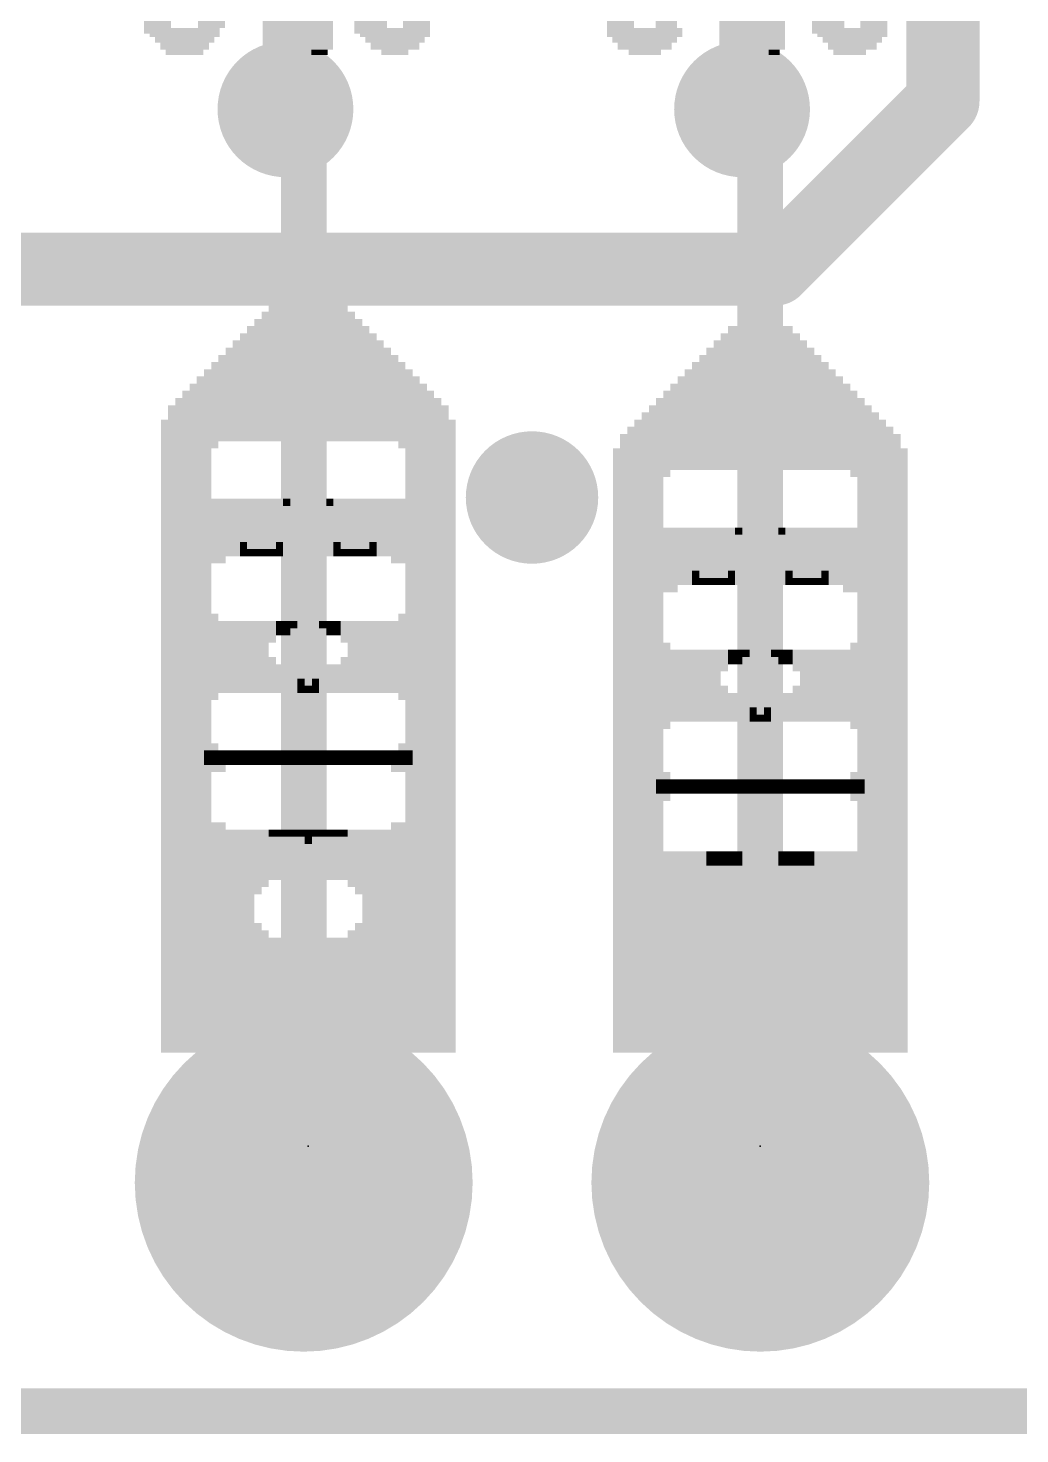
# Model space of a CAD drawing. Extents: x -29.2 to 57.4, y -10.7 to 25.5.
# Drawn here: x 7.36 to 12.87, y -0.13 to 7.69 of the extents above; entities that cross this region are included whole.
import ezdxf

# ---------------------------------------------------------------- set-up
doc = ezdxf.new("R2010")
doc.units = 0
for name, color, linetype in [('1', 12, 'CONTINUOUS'), ('16', 132, 'CONTINUOUS'), ('17', 110, 'CONTINUOUS'), ('18', 110, 'CONTINUOUS'), ('20', 31, 'CONTINUOUS'), ('21', 253, 'CONTINUOUS'), ('22', 253, 'CONTINUOUS'), ('23', 53, 'CONTINUOUS'), ('24', 53, 'CONTINUOUS'), ('51', 253, 'CONTINUOUS')]:
    doc.layers.add(name, color=color, linetype=linetype)

# ---------------------------------------------------------------- blocks, each defined once
blk = doc.blocks.new('RECT')
blk.add_solid([(-0.5, -0.5), (0.5, -0.5), (-0.5, 0.5), (0.5, 0.5)])
blk = doc.blocks.new('ROUNDP')
at = {"const_width": 0.5}
blk.add_lwpolyline([(0, -0.25, 1), (0, 0.25, 1), (0, -0.25)], format="xyb", dxfattribs=at)
blk = doc.blocks.new('ROUNDV')
at = {"const_width": 0.5}
blk.add_lwpolyline([(0, -0.25, 1), (0, 0.25, 1), (0, -0.25)], format="xyb", dxfattribs=at)

msp = doc.modelspace()

# ---------------------------------------------------------------- linework, layer by layer
at = {"layer": '1', "const_width": 0.254}
for points in [[(8.7884, 7.239), (8.7884, 8.421)], [(11.3284, 8.421), (11.3284, 7.239)], [(8.7884, 7.239), (8.89, 7.1374)], [(11.3284, 7.239), (11.43, 7.1374)], [(8.89, 7.1374), (8.89, 1.27)], [(11.43, 7.1374), (11.43, 1.27)], [(0, 0), (22.86, 0)]]:
    msp.add_lwpolyline(points, dxfattribs=at)
at = {"layer": '1', "const_width": 0.127}
for points in [[(8.8333, 7.2839, 1), (8.7435, 7.1941)], [(11.3733, 7.2839, 1), (11.2835, 7.1941)], [(8.7249, 7.239, 1), (8.8519, 7.239)], [(11.2649, 7.239, 1), (11.3919, 7.239)], [(8.9535, 7.1374, 1), (8.8265, 7.1374)], [(8.8451, 7.0925, 1), (8.9349, 7.1823)], [(11.4935, 7.1374, 1), (11.3665, 7.1374)], [(11.3851, 7.0925, 1), (11.4749, 7.1823)], [(8.8265, 1.27, 1), (8.9535, 1.27)], [(11.3665, 1.27, 1), (11.4935, 1.27)]]:
    msp.add_lwpolyline(points, format="xyb", dxfattribs=at)
at = {"layer": '16'}
for points, const_width in [([(12.446, 12.3444), (12.446, 7.2835)], 0.4064), ([(8.7884, 9.1186), (8.7884, 7.239)], 0.254), ([(11.3284, 9.1186), (11.3284, 7.239)], 0.254), ([(12.446, 7.2835), (11.5125, 6.35)], 0.4064), ([(6.5024, 6.35), (11.5125, 6.35)], 0.4064), ([(0, 0), (22.86, 0)], 0.254)]:
    msp.add_lwpolyline(points, dxfattribs=dict(at, const_width=const_width))
for points, const_width in [([(12.5178, 7.2117, 1), (12.3742, 7.3553)], 0.2032), ([(12.3444, 7.2835, 1), (12.5476, 7.2835)], 0.2032), ([(8.7249, 7.239, 1), (8.8519, 7.239)], 0.127), ([(11.2649, 7.239, 1), (11.3919, 7.239)], 0.127), ([(11.4407, 6.4218, 1), (11.5843, 6.2782)], 0.2032), ([(11.5125, 6.2484, 1), (11.5125, 6.4516)], 0.2032)]:
    msp.add_lwpolyline(points, format="xyb", dxfattribs=dict(at, const_width=const_width))
at = {"layer": '20', "const_width": 0.2032}
msp.add_lwpolyline([(0, 0), (22.86, 0)], dxfattribs=at)
at = {"layer": '23'}
for p in [(8.9154, 1.4732), (11.43, 1.4732)]:
    msp.add_point(p, dxfattribs=at)
at = {"layer": '24'}
for p in [(8.9154, 1.4732), (11.43, 1.4732)]:
    msp.add_point(p, dxfattribs=at)

# ---------------------------------------------------------------- block references
at = {"layer": '17', "xscale": 1.8796, "yscale": 1.8796, "rotation": 90}
for p in [(8.89, 1.27), (8.89, 1.27), (11.43, 1.27), (11.43, 1.27)]:
    msp.add_blockref('ROUNDP', p, dxfattribs=at)
at = {"layer": '18'}
for p, xscale, yscale in [((8.7884, 7.239), 0.7556, 0.7556), ((8.7884, 7.239), 0.7556, 0.7556), ((11.3284, 7.239), 0.7556, 0.7556), ((11.3284, 7.239), 0.7556, 0.7556), ((10.16, 5.08), 0.7366, 0.7366), ((10.16, 5.08), 0.7366, 0.7366)]:
    msp.add_blockref('ROUNDV', p, dxfattribs=dict(at, xscale=xscale, yscale=yscale))
at = {"layer": '21', "yscale": 0.04, "rotation": 90}
for p, xscale in [((8.7554, 5.7932), 0.8), ((8.7954, 5.7932), 0.8), ((8.8354, 5.8132), 0.84), ((8.8754, 5.8132), 0.84), ((8.9154, 5.8132), 0.84), ((8.9554, 5.8132), 0.84), ((8.9954, 5.8132), 0.84), ((9.0354, 5.7932), 0.8), ((9.0754, 5.7932), 0.8), ((8.6754, 5.7532), 0.72), ((8.7154, 5.7732), 0.76), ((9.1154, 5.7732), 0.76), ((9.1554, 5.7532), 0.72), ((8.5954, 5.7132), 0.64), ((8.6354, 5.7332), 0.68), ((9.1954, 5.7332), 0.68), ((9.2354, 5.7132), 0.64), ((11.27, 5.6332), 0.8), ((11.31, 5.6332), 0.8), ((11.35, 5.6532), 0.84), ((11.39, 5.6532), 0.84), ((11.43, 5.6532), 0.84), ((11.47, 5.6532), 0.84), ((11.51, 5.6532), 0.84), ((11.55, 5.6332), 0.8), ((11.59, 5.6332), 0.8), ((8.5154, 5.6732), 0.56), ((8.5554, 5.6932), 0.6), ((9.2754, 5.6932), 0.6), ((9.3154, 5.6732), 0.56), ((11.19, 5.5932), 0.72), ((11.23, 5.6132), 0.76), ((11.63, 5.6132), 0.76), ((11.67, 5.5932), 0.72), ((8.4354, 5.6332), 0.48), ((8.4754, 5.6532), 0.52), ((9.3554, 5.6532), 0.52), ((9.3954, 5.6332), 0.48), ((11.11, 5.5532), 0.64), ((11.15, 5.5732), 0.68), ((11.71, 5.5732), 0.68), ((11.75, 5.5532), 0.64), ((8.3554, 5.5932), 0.4), ((8.3954, 5.6132), 0.44), ((9.4354, 5.5932), 0.48), ((9.4754, 3.8932), 3.8), ((11.03, 5.5132), 0.56), ((11.07, 5.5332), 0.6), ((11.79, 5.5332), 0.6), ((11.83, 5.5132), 0.56), ((8.2754, 5.4932), 0.44), ((8.3154, 5.5532), 0.4), ((9.5154, 3.8732), 3.76), ((9.5554, 3.8532), 3.72), ((10.95, 5.4732), 0.48), ((10.99, 5.4932), 0.52), ((11.87, 5.4932), 0.52), ((11.91, 5.4732), 0.48), ((8.1954, 3.8132), 3.64), ((8.2354, 3.8332), 3.68), ((9.5954, 3.8332), 3.68), ((9.6354, 3.8132), 3.64), ((10.87, 5.4332), 0.4), ((10.91, 5.4532), 0.44), ((11.95, 5.4332), 0.48), ((11.99, 3.8132), 3.64), ((8.1554, 3.7932), 3.6), ((9.6754, 3.7932), 3.6), ((10.79, 5.3332), 0.44), ((10.83, 5.3932), 0.4), ((12.03, 3.7932), 3.6), ((12.07, 3.7732), 3.56), ((8.1154, 3.7532), 3.52), ((9.7154, 3.7532), 3.52), ((10.71, 3.7332), 3.48), ((10.75, 3.7532), 3.52), ((12.11, 3.7532), 3.52), ((12.15, 3.7332), 3.48), ((10.67, 3.7132), 3.44), ((12.19, 3.7132), 3.44), ((10.63, 3.6732), 3.36), ((12.23, 3.6732), 3.36), ((8.2754, 4.8932), 0.52), ((8.3154, 4.9132), 0.4), ((8.3554, 4.8932), 0.36), ((8.7954, 5.0532), 0.04), ((8.8354, 4.9132), 0.32), ((8.8754, 4.9132), 0.32), ((8.9154, 4.9132), 0.32), ((8.9554, 4.9132), 0.32), ((8.9954, 4.9132), 0.32), ((9.0354, 4.9132), 0.32), ((9.0754, 4.9132), 0.32), ((9.1154, 4.9132), 0.32), ((9.1554, 4.9132), 0.32), ((9.1954, 4.9132), 0.32), ((9.2354, 4.9132), 0.32), ((9.2754, 4.9132), 0.32), ((9.3154, 4.9132), 0.32), ((9.3554, 4.9132), 0.32), ((9.3954, 4.8932), 0.36), ((9.4354, 4.8932), 0.36), ((8.3954, 4.8732), 0.24), ((8.4354, 4.8532), 0.2), ((10.79, 4.7332), 0.52), ((10.83, 4.7532), 0.4), ((8.4754, 4.8332), 0.16), ((8.5154, 4.8132), 0.12), ((8.7954, 4.8132), 0.12), ((10.87, 4.7332), 0.36), ((11.31, 4.8932), 0.04), ((11.35, 4.7532), 0.32), ((11.39, 4.7532), 0.32), ((11.43, 4.7532), 0.32), ((11.47, 4.7532), 0.32), ((11.51, 4.7532), 0.32), ((11.55, 4.7532), 0.32), ((11.59, 4.7532), 0.32), ((11.63, 4.7532), 0.32), ((11.67, 4.7532), 0.32), ((11.71, 4.7532), 0.32), ((11.75, 4.7532), 0.32), ((11.79, 4.7532), 0.32), ((11.83, 4.7532), 0.32), ((11.87, 4.7532), 0.32), ((11.91, 4.7332), 0.36), ((11.95, 4.7332), 0.36), ((8.5554, 4.7932), 0.08), ((8.5954, 4.7732), 0.04), ((8.6354, 4.7732), 0.04), ((8.6754, 4.7732), 0.04), ((8.7154, 4.7732), 0.04), ((8.7554, 4.7932), 0.08), ((10.91, 4.7132), 0.24), ((10.95, 4.6932), 0.2), ((10.99, 4.6732), 0.16), ((11.03, 4.6532), 0.12), ((11.31, 4.6532), 0.12), ((11.07, 4.6332), 0.08), ((11.11, 4.6132), 0.04), ((11.15, 4.6132), 0.04), ((11.19, 4.6132), 0.04), ((11.23, 4.6132), 0.04), ((11.27, 4.6332), 0.08), ((8.2754, 4.1932), 0.64), ((8.3154, 4.1932), 0.48), ((8.3554, 4.2132), 0.44), ((8.3954, 4.2132), 0.36), ((8.4354, 4.2332), 0.32), ((8.4754, 4.2532), 0.28), ((8.5154, 4.2532), 0.28), ((8.5554, 4.2732), 0.24), ((8.5954, 4.2932), 0.2), ((8.6354, 4.2932), 0.2), ((8.6754, 4.3132), 0.16), ((8.7154, 4.3332), 0.12), ((8.7554, 4.3532), 0.08), ((8.7954, 4.3532), 0.08), ((8.8354, 4.3732), 0.04), ((9.3554, 4.1932), 0.4), ((9.3954, 4.1932), 0.4), ((9.4354, 4.1932), 0.48), ((9.2754, 4.1532), 0.32), ((9.3154, 4.1732), 0.36), ((10.79, 4.0332), 0.64), ((9.1554, 4.1132), 0.24), ((9.1954, 4.1332), 0.28), ((9.2354, 4.1332), 0.28), ((10.83, 4.0332), 0.48), ((10.87, 4.0532), 0.44), ((10.91, 4.0532), 0.36), ((10.95, 4.0732), 0.32), ((10.99, 4.0932), 0.28), ((11.03, 4.0932), 0.28), ((11.07, 4.1132), 0.24), ((11.11, 4.1332), 0.2), ((11.15, 4.1332), 0.2), ((11.19, 4.1532), 0.16), ((11.23, 4.1732), 0.12), ((11.27, 4.1932), 0.08), ((11.31, 4.1932), 0.08), ((11.35, 4.2132), 0.04), ((11.87, 4.0332), 0.4), ((11.91, 4.0332), 0.4), ((11.95, 4.0332), 0.48), ((9.0354, 4.0732), 0.16), ((9.0754, 4.0732), 0.16), ((9.1154, 4.0932), 0.2), ((11.79, 3.9932), 0.32), ((11.83, 4.0132), 0.36), ((8.9554, 4.0332), 0.08), ((8.9954, 4.0532), 0.12), ((11.67, 3.9532), 0.24), ((11.71, 3.9732), 0.28), ((11.75, 3.9732), 0.28), ((8.8754, 4.0132), 0.04), ((8.9154, 4.0132), 0.04), ((11.55, 3.9132), 0.16), ((11.59, 3.9132), 0.16), ((11.63, 3.9332), 0.2), ((11.47, 3.8732), 0.08), ((11.51, 3.8932), 0.12), ((11.39, 3.8532), 0.04), ((11.43, 3.8532), 0.04), ((8.2754, 3.6132), 0.28), ((8.3154, 3.6332), 0.16), ((9.4354, 3.6332), 0.16), ((8.3554, 3.6332), 0.08), ((8.3954, 3.6332), 0.08), ((8.4354, 3.6332), 0.08), ((8.4754, 3.6332), 0.08), ((8.5154, 3.6332), 0.08), ((8.5554, 3.6332), 0.08), ((8.5954, 3.6332), 0.08), ((8.6354, 3.6332), 0.08), ((8.6754, 3.6332), 0.08), ((8.7154, 3.6332), 0.08), ((8.7554, 3.6332), 0.08), ((8.7954, 3.6332), 0.08), ((8.8354, 3.6332), 0.08), ((8.8754, 3.6332), 0.08), ((8.9154, 3.6332), 0.08), ((8.9554, 3.6332), 0.08), ((8.9954, 3.6332), 0.08), ((9.0354, 3.6332), 0.08), ((9.0754, 3.6332), 0.08), ((9.1154, 3.6332), 0.08), ((9.1554, 3.6332), 0.08), ((9.1954, 3.6332), 0.08), ((9.2354, 3.6332), 0.08), ((9.2754, 3.6332), 0.08), ((9.3154, 3.6332), 0.08), ((9.3554, 3.6332), 0.08), ((9.3954, 3.6132), 0.12), ((10.79, 3.4532), 0.28), ((10.83, 3.4732), 0.16), ((11.95, 3.4732), 0.16), ((10.87, 3.4732), 0.08), ((10.91, 3.4732), 0.08), ((10.95, 3.4732), 0.08), ((10.99, 3.4732), 0.08), ((11.03, 3.4732), 0.08), ((11.07, 3.4732), 0.08), ((11.11, 3.4732), 0.08), ((11.15, 3.4732), 0.08), ((11.19, 3.4732), 0.08), ((11.23, 3.4732), 0.08), ((11.27, 3.4732), 0.08), ((11.31, 3.4732), 0.08), ((11.35, 3.4732), 0.08), ((11.39, 3.4732), 0.08), ((11.43, 3.4732), 0.08), ((11.47, 3.4732), 0.08), ((11.51, 3.4732), 0.08), ((11.55, 3.4732), 0.08), ((11.59, 3.4732), 0.08), ((11.63, 3.4732), 0.08), ((11.67, 3.4732), 0.08), ((11.71, 3.4732), 0.08), ((11.75, 3.4732), 0.08), ((11.79, 3.4732), 0.08), ((11.83, 3.4732), 0.08), ((11.87, 3.4732), 0.08), ((11.91, 3.4732), 0.08), ((8.2754, 2.6732), 1.36), ((8.3154, 2.6332), 1.28), ((8.3554, 2.6132), 1.24), ((8.3954, 2.6132), 1.24), ((8.4354, 2.6132), 1.24), ((8.4754, 2.6132), 1.24), ((8.5154, 2.6132), 1.24), ((8.5554, 2.6132), 1.24), ((8.5954, 2.6132), 1.24), ((8.6354, 3.0532), 0.36), ((8.6754, 3.0732), 0.32), ((8.7154, 3.0932), 0.28), ((8.7554, 3.0932), 0.28), ((8.7954, 3.0932), 0.28), ((8.8354, 3.0932), 0.28), ((8.8754, 3.1532), 0.16), ((8.9154, 3.1932), 0.08), ((8.9554, 3.2132), 0.04), ((8.9954, 3.2132), 0.04), ((9.0354, 3.2132), 0.04), ((9.0754, 3.2132), 0.04), ((9.1154, 3.2132), 0.04), ((9.1554, 3.1532), 0.16), ((9.1954, 3.0932), 0.28), ((9.2354, 3.0932), 0.28), ((9.2754, 3.0932), 0.28), ((9.3154, 3.0932), 0.28), ((9.3554, 3.0732), 0.32), ((9.3954, 3.0732), 0.4), ((9.4354, 2.6332), 1.28), ((10.79, 2.5932), 1.2), ((10.83, 2.5532), 1.12), ((10.87, 2.5532), 1.12), ((10.91, 2.5532), 1.12), ((10.95, 2.5532), 1.12), ((10.99, 2.5532), 1.12), ((11.03, 2.5532), 1.12), ((11.07, 2.5532), 1.12), ((11.11, 2.5532), 1.12), ((11.15, 2.5532), 1.12), ((11.19, 2.5532), 1.12), ((11.23, 2.5532), 1.12), ((11.27, 2.5532), 1.12), ((11.31, 2.5532), 1.12), ((11.35, 2.5532), 1.12), ((11.39, 2.5532), 1.12), ((11.43, 2.5532), 1.12), ((11.47, 2.5532), 1.12), ((11.51, 3.0532), 0.12), ((11.55, 3.0732), 0.08), ((11.59, 3.0732), 0.08), ((11.63, 3.0732), 0.08), ((11.67, 3.0732), 0.08), ((11.71, 3.0732), 0.08), ((11.75, 3.0532), 0.12), ((11.79, 2.5532), 1.12), ((11.83, 2.5532), 1.12), ((11.87, 2.5532), 1.12), ((11.91, 2.5532), 1.12), ((11.95, 2.5532), 1.12), ((8.6354, 2.3532), 0.72), ((8.6754, 2.3332), 0.68), ((9.3954, 2.3332), 0.68), ((8.7154, 2.3132), 0.64), ((8.7554, 2.3132), 0.64), ((8.7954, 2.3132), 0.64), ((8.8354, 2.3132), 0.64), ((9.1954, 2.3132), 0.64), ((9.2354, 2.3132), 0.64), ((9.2754, 2.3132), 0.64), ((9.3154, 2.3132), 0.64), ((9.3554, 2.3132), 0.64), ((8.8754, 2.2532), 0.52), ((9.1554, 2.2332), 0.48), ((11.51, 2.2132), 0.44), ((11.75, 2.2132), 0.44), ((8.9154, 2.1932), 0.4), ((8.9554, 2.1932), 0.4), ((8.9954, 2.1932), 0.4), ((9.0354, 2.1932), 0.4), ((9.0754, 2.1932), 0.4), ((9.1154, 2.1932), 0.4), ((11.55, 2.1932), 0.4), ((11.59, 2.1932), 0.4), ((11.63, 2.1932), 0.4), ((11.67, 2.1932), 0.4), ((11.71, 2.1932), 0.4)]:
    msp.add_blockref('RECT', p, dxfattribs=dict(at, xscale=xscale))
at = {"layer": '22'}
for p, xscale, yscale, rotation in [((8.0774, 7.7102), 0.15, 0.04, 180), ((8.2124, 7.6752), 0.42, 0.03, 180), ((8.2274, 7.6552), 0.39, 0.03, 180), ((8.3774, 7.7102), 0.15, 0.04, 180), ((8.9774, 7.7102), 0.15, 0.04, 180), ((8.9774, 7.6752), 0.15, 0.03, 180), ((8.9774, 7.6552), 0.15, 0.03, 180), ((9.2624, 7.7102), 0.18, 0.04, 180), ((9.3824, 7.6752), 0.42, 0.03, 180), ((9.3974, 7.6552), 0.39, 0.03, 180), ((9.5174, 7.7102), 0.15, 0.04, 180), ((10.652, 7.7102), 0.15, 0.04, 180), ((10.787, 7.6752), 0.42, 0.03, 180), ((10.787, 7.6552), 0.42, 0.03, 180), ((10.907, 7.7102), 0.12, 0.04, 180), ((11.507, 7.7102), 0.12, 0.04, 180), ((11.507, 7.6752), 0.12, 0.03, 180), ((11.507, 7.6552), 0.12, 0.03, 180), ((11.807, 7.7102), 0.18, 0.04, 180), ((11.927, 7.6752), 0.42, 0.03, 180), ((11.942, 7.6552), 0.39, 0.03, 180), ((12.062, 7.7102), 0.15, 0.04, 180), ((8.2274, 7.6252), 0.33, 0.03, 180), ((8.2274, 7.5902), 0.27, 0.04, 180), ((8.9774, 7.6252), 0.15, 0.03, 180), ((8.9774, 7.5902), 0.15, 0.04, 180), ((9.3974, 7.6252), 0.33, 0.03, 180), ((9.3974, 7.5902), 0.27, 0.04, 180), ((10.787, 7.6252), 0.36, 0.03, 180), ((10.787, 7.5902), 0.3, 0.04, 180), ((11.507, 7.6252), 0.12, 0.03, 180), ((11.507, 7.5902), 0.12, 0.04, 180), ((11.942, 7.6252), 0.33, 0.03, 180), ((11.942, 7.5902), 0.27, 0.04, 180), ((8.2274, 7.5552), 0.21, 0.03, 180), ((8.9774, 7.5552), 0.09, 0.03, 180), ((9.3974, 7.5552), 0.15, 0.03, 180), ((10.787, 7.5552), 0.18, 0.03, 180), ((11.507, 7.5552), 0.06, 0.03, 180), ((11.927, 7.5552), 0.18, 0.03, 180), ((8.7554, 5.7932), 0.8, 0.04, 90), ((8.7954, 5.7932), 0.8, 0.04, 90), ((8.8354, 5.8132), 0.84, 0.04, 90), ((8.8754, 5.8132), 0.84, 0.04, 90), ((8.9154, 5.8132), 0.84, 0.04, 90), ((8.9554, 5.8132), 0.84, 0.04, 90), ((8.9954, 5.8132), 0.84, 0.04, 90), ((9.0354, 5.7932), 0.8, 0.04, 90), ((9.0754, 5.7932), 0.8, 0.04, 90), ((8.6754, 5.7532), 0.72, 0.04, 90), ((8.7154, 5.7732), 0.76, 0.04, 90), ((9.1154, 5.7732), 0.76, 0.04, 90), ((9.1554, 5.7532), 0.72, 0.04, 90), ((8.5954, 5.7132), 0.64, 0.04, 90), ((8.6354, 5.7332), 0.68, 0.04, 90), ((9.1954, 5.7332), 0.68, 0.04, 90), ((9.2354, 5.7132), 0.64, 0.04, 90), ((11.27, 5.6332), 0.8, 0.04, 90), ((11.31, 5.6332), 0.8, 0.04, 90), ((11.35, 5.6532), 0.84, 0.04, 90), ((11.39, 5.6532), 0.84, 0.04, 90), ((11.43, 5.6532), 0.84, 0.04, 90), ((11.47, 5.6532), 0.84, 0.04, 90), ((11.51, 5.6532), 0.84, 0.04, 90), ((11.55, 5.6332), 0.8, 0.04, 90), ((11.59, 5.6332), 0.8, 0.04, 90), ((8.5154, 5.6732), 0.56, 0.04, 90), ((8.5554, 5.6932), 0.6, 0.04, 90), ((9.2754, 5.6932), 0.6, 0.04, 90), ((9.3154, 5.6732), 0.56, 0.04, 90), ((11.19, 5.5932), 0.72, 0.04, 90), ((11.23, 5.6132), 0.76, 0.04, 90), ((11.63, 5.6132), 0.76, 0.04, 90), ((11.67, 5.5932), 0.72, 0.04, 90), ((8.4354, 5.6332), 0.48, 0.04, 90), ((8.4754, 5.6532), 0.52, 0.04, 90), ((9.3554, 5.6532), 0.52, 0.04, 90), ((9.3954, 5.6332), 0.48, 0.04, 90), ((11.11, 5.5532), 0.64, 0.04, 90), ((11.15, 5.5732), 0.68, 0.04, 90), ((11.71, 5.5732), 0.68, 0.04, 90), ((11.75, 5.5532), 0.64, 0.04, 90), ((8.3554, 3.8932), 3.8, 0.04, 90), ((8.3954, 5.5932), 0.48, 0.04, 90), ((9.4354, 5.6132), 0.44, 0.04, 90), ((9.4754, 5.5932), 0.4, 0.04, 90), ((11.03, 5.5132), 0.56, 0.04, 90), ((11.07, 5.5332), 0.6, 0.04, 90), ((11.79, 5.5332), 0.6, 0.04, 90), ((11.83, 5.5132), 0.56, 0.04, 90), ((8.2754, 3.8532), 3.72, 0.04, 90), ((8.3154, 3.8732), 3.76, 0.04, 90), ((9.5154, 5.5532), 0.4, 0.04, 90), ((9.5554, 5.4932), 0.44, 0.04, 90), ((10.95, 5.4732), 0.48, 0.04, 90), ((10.99, 5.4932), 0.52, 0.04, 90), ((11.87, 5.4932), 0.52, 0.04, 90), ((11.91, 5.4732), 0.48, 0.04, 90), ((8.1954, 3.8132), 3.64, 0.04, 90), ((8.2354, 3.8332), 3.68, 0.04, 90), ((9.5954, 3.8332), 3.68, 0.04, 90), ((9.6354, 3.8132), 3.64, 0.04, 90), ((10.87, 3.8132), 3.64, 0.04, 90), ((10.91, 5.4332), 0.48, 0.04, 90), ((11.95, 5.4532), 0.44, 0.04, 90), ((11.99, 5.4332), 0.4, 0.04, 90), ((8.1554, 3.7932), 3.6, 0.04, 90), ((9.6754, 3.7932), 3.6, 0.04, 90), ((10.79, 3.7732), 3.56, 0.04, 90), ((10.83, 3.7932), 3.6, 0.04, 90), ((12.03, 5.3932), 0.4, 0.04, 90), ((12.07, 5.3332), 0.44, 0.04, 90), ((8.1154, 3.7532), 3.52, 0.04, 90), ((9.7154, 3.7532), 3.52, 0.04, 90), ((10.71, 3.7332), 3.48, 0.04, 90), ((10.75, 3.7532), 3.52, 0.04, 90), ((12.11, 3.7532), 3.52, 0.04, 90), ((12.15, 3.7332), 3.48, 0.04, 90), ((10.67, 3.7132), 3.44, 0.04, 90), ((12.19, 3.7132), 3.44, 0.04, 90), ((10.63, 3.6732), 3.36, 0.04, 90), ((12.23, 3.6732), 3.36, 0.04, 90), ((9.5154, 4.9132), 0.4, 0.04, 90), ((9.5554, 4.8932), 0.52, 0.04, 90), ((8.3954, 4.8932), 0.36, 0.04, 90), ((8.4354, 4.8932), 0.36, 0.04, 90), ((8.4754, 4.9132), 0.32, 0.04, 90), ((8.5154, 4.9132), 0.32, 0.04, 90), ((8.5554, 4.9132), 0.32, 0.04, 90), ((8.5954, 4.9132), 0.32, 0.04, 90), ((8.6354, 4.9132), 0.32, 0.04, 90), ((8.6754, 4.9132), 0.32, 0.04, 90), ((8.7154, 4.9132), 0.32, 0.04, 90), ((8.7554, 4.9132), 0.32, 0.04, 90), ((8.7954, 4.9132), 0.32, 0.04, 90), ((8.8354, 4.9132), 0.32, 0.04, 90), ((8.8754, 4.9132), 0.32, 0.04, 90), ((8.9154, 4.9132), 0.32, 0.04, 90), ((8.9554, 4.9132), 0.32, 0.04, 90), ((8.9954, 4.9132), 0.32, 0.04, 90), ((9.0354, 5.0532), 0.04, 0.04, 90), ((9.4754, 4.8932), 0.36, 0.04, 90), ((9.3954, 4.8532), 0.2, 0.04, 90), ((9.4354, 4.8732), 0.24, 0.04, 90), ((12.03, 4.7532), 0.4, 0.04, 90), ((12.07, 4.7332), 0.52, 0.04, 90), ((9.0354, 4.8132), 0.12, 0.04, 90), ((9.3154, 4.8132), 0.12, 0.04, 90), ((9.3554, 4.8332), 0.16, 0.04, 90), ((10.91, 4.7332), 0.36, 0.04, 90), ((10.95, 4.7332), 0.36, 0.04, 90), ((10.99, 4.7532), 0.32, 0.04, 90), ((11.03, 4.7532), 0.32, 0.04, 90), ((11.07, 4.7532), 0.32, 0.04, 90), ((11.11, 4.7532), 0.32, 0.04, 90), ((11.15, 4.7532), 0.32, 0.04, 90), ((11.19, 4.7532), 0.32, 0.04, 90), ((11.23, 4.7532), 0.32, 0.04, 90), ((11.27, 4.7532), 0.32, 0.04, 90), ((11.31, 4.7532), 0.32, 0.04, 90), ((11.35, 4.7532), 0.32, 0.04, 90), ((11.39, 4.7532), 0.32, 0.04, 90), ((11.43, 4.7532), 0.32, 0.04, 90), ((11.47, 4.7532), 0.32, 0.04, 90), ((11.51, 4.7532), 0.32, 0.04, 90), ((11.55, 4.8932), 0.04, 0.04, 90), ((11.99, 4.7332), 0.36, 0.04, 90), ((9.0754, 4.7932), 0.08, 0.04, 90), ((9.1154, 4.7732), 0.04, 0.04, 90), ((9.1554, 4.7732), 0.04, 0.04, 90), ((9.1954, 4.7732), 0.04, 0.04, 90), ((9.2354, 4.7732), 0.04, 0.04, 90), ((9.2754, 4.7932), 0.08, 0.04, 90), ((11.91, 4.6932), 0.2, 0.04, 90), ((11.95, 4.7132), 0.24, 0.04, 90), ((11.55, 4.6532), 0.12, 0.04, 90), ((11.83, 4.6532), 0.12, 0.04, 90), ((11.87, 4.6732), 0.16, 0.04, 90), ((11.59, 4.6332), 0.08, 0.04, 90), ((11.63, 4.6132), 0.04, 0.04, 90), ((11.67, 4.6132), 0.04, 0.04, 90), ((11.71, 4.6132), 0.04, 0.04, 90), ((11.75, 4.6132), 0.04, 0.04, 90), ((11.79, 4.6332), 0.08, 0.04, 90), ((9.5554, 4.1932), 0.64, 0.04, 90), ((8.3954, 4.1932), 0.48, 0.04, 90), ((8.4354, 4.1932), 0.4, 0.04, 90), ((8.4754, 4.1932), 0.4, 0.04, 90), ((8.9954, 4.3732), 0.04, 0.04, 90), ((9.0354, 4.3532), 0.08, 0.04, 90), ((9.0754, 4.3532), 0.08, 0.04, 90), ((9.1154, 4.3332), 0.12, 0.04, 90), ((9.1554, 4.3132), 0.16, 0.04, 90), ((9.1954, 4.2932), 0.2, 0.04, 90), ((9.2354, 4.2932), 0.2, 0.04, 90), ((9.2754, 4.2732), 0.24, 0.04, 90), ((9.3154, 4.2532), 0.28, 0.04, 90), ((9.3554, 4.2532), 0.28, 0.04, 90), ((9.3954, 4.2332), 0.32, 0.04, 90), ((9.4354, 4.2132), 0.36, 0.04, 90), ((9.4754, 4.2132), 0.44, 0.04, 90), ((9.5154, 4.1932), 0.48, 0.04, 90), ((8.5154, 4.1732), 0.36, 0.04, 90), ((8.5554, 4.1532), 0.32, 0.04, 90), ((12.07, 4.0332), 0.64, 0.04, 90), ((8.5954, 4.1332), 0.28, 0.04, 90), ((8.6354, 4.1332), 0.28, 0.04, 90), ((8.6754, 4.1132), 0.24, 0.04, 90), ((10.91, 4.0332), 0.48, 0.04, 90), ((10.95, 4.0332), 0.4, 0.04, 90), ((10.99, 4.0332), 0.4, 0.04, 90), ((11.51, 4.2132), 0.04, 0.04, 90), ((11.55, 4.1932), 0.08, 0.04, 90), ((11.59, 4.1932), 0.08, 0.04, 90), ((11.63, 4.1732), 0.12, 0.04, 90), ((11.67, 4.1532), 0.16, 0.04, 90), ((11.71, 4.1332), 0.2, 0.04, 90), ((11.75, 4.1332), 0.2, 0.04, 90), ((11.79, 4.1132), 0.24, 0.04, 90), ((11.83, 4.0932), 0.28, 0.04, 90), ((11.87, 4.0932), 0.28, 0.04, 90), ((11.91, 4.0732), 0.32, 0.04, 90), ((11.95, 4.0532), 0.36, 0.04, 90), ((11.99, 4.0532), 0.44, 0.04, 90), ((12.03, 4.0332), 0.48, 0.04, 90), ((8.7154, 4.0932), 0.2, 0.04, 90), ((8.7554, 4.0732), 0.16, 0.04, 90), ((8.7954, 4.0732), 0.16, 0.04, 90), ((11.03, 4.0132), 0.36, 0.04, 90), ((11.07, 3.9932), 0.32, 0.04, 90), ((8.8354, 4.0532), 0.12, 0.04, 90), ((8.8754, 4.0332), 0.08, 0.04, 90), ((11.11, 3.9732), 0.28, 0.04, 90), ((11.15, 3.9732), 0.28, 0.04, 90), ((11.19, 3.9532), 0.24, 0.04, 90), ((8.9154, 4.0132), 0.04, 0.04, 90), ((8.9554, 4.0132), 0.04, 0.04, 90), ((11.23, 3.9332), 0.2, 0.04, 90), ((11.27, 3.9132), 0.16, 0.04, 90), ((11.31, 3.9132), 0.16, 0.04, 90), ((11.35, 3.8932), 0.12, 0.04, 90), ((11.39, 3.8732), 0.08, 0.04, 90), ((11.43, 3.8532), 0.04, 0.04, 90), ((11.47, 3.8532), 0.04, 0.04, 90), ((9.5554, 3.6132), 0.28, 0.04, 90), ((8.3954, 3.6332), 0.16, 0.04, 90), ((9.5154, 3.6332), 0.16, 0.04, 90), ((8.4354, 3.6132), 0.12, 0.04, 90), ((8.4754, 3.6332), 0.08, 0.04, 90), ((8.5154, 3.6332), 0.08, 0.04, 90), ((8.5554, 3.6332), 0.08, 0.04, 90), ((8.5954, 3.6332), 0.08, 0.04, 90), ((8.6354, 3.6332), 0.08, 0.04, 90), ((8.6754, 3.6332), 0.08, 0.04, 90), ((8.7154, 3.6332), 0.08, 0.04, 90), ((8.7554, 3.6332), 0.08, 0.04, 90), ((8.7954, 3.6332), 0.08, 0.04, 90), ((8.8354, 3.6332), 0.08, 0.04, 90), ((8.8754, 3.6332), 0.08, 0.04, 90), ((8.9154, 3.6332), 0.08, 0.04, 90), ((8.9554, 3.6332), 0.08, 0.04, 90), ((8.9954, 3.6332), 0.08, 0.04, 90), ((9.0354, 3.6332), 0.08, 0.04, 90), ((9.0754, 3.6332), 0.08, 0.04, 90), ((9.1154, 3.6332), 0.08, 0.04, 90), ((9.1554, 3.6332), 0.08, 0.04, 90), ((9.1954, 3.6332), 0.08, 0.04, 90), ((9.2354, 3.6332), 0.08, 0.04, 90), ((9.2754, 3.6332), 0.08, 0.04, 90), ((9.3154, 3.6332), 0.08, 0.04, 90), ((9.3554, 3.6332), 0.08, 0.04, 90), ((9.3954, 3.6332), 0.08, 0.04, 90), ((9.4354, 3.6332), 0.08, 0.04, 90), ((9.4754, 3.6332), 0.08, 0.04, 90), ((10.91, 3.4732), 0.16, 0.04, 90), ((12.03, 3.4732), 0.16, 0.04, 90), ((12.07, 3.4532), 0.28, 0.04, 90), ((10.95, 3.4732), 0.08, 0.04, 90), ((10.99, 3.4732), 0.08, 0.04, 90), ((11.03, 3.4732), 0.08, 0.04, 90), ((11.07, 3.4732), 0.08, 0.04, 90), ((11.11, 3.4732), 0.08, 0.04, 90), ((11.15, 3.4732), 0.08, 0.04, 90), ((11.19, 3.4732), 0.08, 0.04, 90), ((11.23, 3.4732), 0.08, 0.04, 90), ((11.27, 3.4732), 0.08, 0.04, 90), ((11.31, 3.4732), 0.08, 0.04, 90), ((11.35, 3.4732), 0.08, 0.04, 90), ((11.39, 3.4732), 0.08, 0.04, 90), ((11.43, 3.4732), 0.08, 0.04, 90), ((11.47, 3.4732), 0.08, 0.04, 90), ((11.51, 3.4732), 0.08, 0.04, 90), ((11.55, 3.4732), 0.08, 0.04, 90), ((11.59, 3.4732), 0.08, 0.04, 90), ((11.63, 3.4732), 0.08, 0.04, 90), ((11.67, 3.4732), 0.08, 0.04, 90), ((11.71, 3.4732), 0.08, 0.04, 90), ((11.75, 3.4732), 0.08, 0.04, 90), ((11.79, 3.4732), 0.08, 0.04, 90), ((11.83, 3.4732), 0.08, 0.04, 90), ((11.87, 3.4732), 0.08, 0.04, 90), ((11.91, 3.4732), 0.08, 0.04, 90), ((11.95, 3.4732), 0.08, 0.04, 90), ((11.99, 3.4732), 0.08, 0.04, 90), ((9.5554, 2.6732), 1.36, 0.04, 90), ((8.3954, 2.6332), 1.28, 0.04, 90), ((8.4354, 3.0732), 0.4, 0.04, 90), ((8.4754, 3.0732), 0.32, 0.04, 90), ((8.5154, 3.0932), 0.28, 0.04, 90), ((8.5554, 3.0932), 0.28, 0.04, 90), ((8.5954, 3.0932), 0.28, 0.04, 90), ((8.6354, 3.0932), 0.28, 0.04, 90), ((8.6754, 3.1532), 0.16, 0.04, 90), ((8.7154, 3.2132), 0.04, 0.04, 90), ((8.7554, 3.2132), 0.04, 0.04, 90), ((8.7954, 3.2132), 0.04, 0.04, 90), ((8.8354, 3.2132), 0.04, 0.04, 90), ((8.8754, 3.2132), 0.04, 0.04, 90), ((8.9154, 3.1932), 0.08, 0.04, 90), ((8.9554, 3.1532), 0.16, 0.04, 90), ((8.9954, 3.0932), 0.28, 0.04, 90), ((9.0354, 3.0932), 0.28, 0.04, 90), ((9.0754, 3.0932), 0.28, 0.04, 90), ((9.1154, 3.0932), 0.28, 0.04, 90), ((9.1554, 3.0732), 0.32, 0.04, 90), ((9.1954, 3.0532), 0.36, 0.04, 90), ((9.2354, 2.6132), 1.24, 0.04, 90), ((9.2754, 2.6132), 1.24, 0.04, 90), ((9.3154, 2.6132), 1.24, 0.04, 90), ((9.3554, 2.6132), 1.24, 0.04, 90), ((9.3954, 2.6132), 1.24, 0.04, 90), ((9.4354, 2.6132), 1.24, 0.04, 90), ((9.4754, 2.6132), 1.24, 0.04, 90), ((9.5154, 2.6332), 1.28, 0.04, 90), ((12.07, 2.5932), 1.2, 0.04, 90), ((10.91, 2.5532), 1.12, 0.04, 90), ((10.95, 2.5532), 1.12, 0.04, 90), ((10.99, 2.5532), 1.12, 0.04, 90), ((11.03, 2.5532), 1.12, 0.04, 90), ((11.07, 2.5532), 1.12, 0.04, 90), ((11.11, 3.0532), 0.12, 0.04, 90), ((11.15, 3.0732), 0.08, 0.04, 90), ((11.19, 3.0732), 0.08, 0.04, 90), ((11.23, 3.0732), 0.08, 0.04, 90), ((11.27, 3.0732), 0.08, 0.04, 90), ((11.31, 3.0732), 0.08, 0.04, 90), ((11.35, 3.0532), 0.12, 0.04, 90), ((11.39, 2.5532), 1.12, 0.04, 90), ((11.43, 2.5532), 1.12, 0.04, 90), ((11.47, 2.5532), 1.12, 0.04, 90), ((11.51, 2.5532), 1.12, 0.04, 90), ((11.55, 2.5532), 1.12, 0.04, 90), ((11.59, 2.5532), 1.12, 0.04, 90), ((11.63, 2.5532), 1.12, 0.04, 90), ((11.67, 2.5532), 1.12, 0.04, 90), ((11.71, 2.5532), 1.12, 0.04, 90), ((11.75, 2.5532), 1.12, 0.04, 90), ((11.79, 2.5532), 1.12, 0.04, 90), ((11.83, 2.5532), 1.12, 0.04, 90), ((11.87, 2.5532), 1.12, 0.04, 90), ((11.91, 2.5532), 1.12, 0.04, 90), ((11.95, 2.5532), 1.12, 0.04, 90), ((11.99, 2.5532), 1.12, 0.04, 90), ((12.03, 2.5532), 1.12, 0.04, 90), ((8.4354, 2.3332), 0.68, 0.04, 90), ((9.1554, 2.3332), 0.68, 0.04, 90), ((9.1954, 2.3532), 0.72, 0.04, 90), ((8.4754, 2.3132), 0.64, 0.04, 90), ((8.5154, 2.3132), 0.64, 0.04, 90), ((8.5554, 2.3132), 0.64, 0.04, 90), ((8.5954, 2.3132), 0.64, 0.04, 90), ((8.6354, 2.3132), 0.64, 0.04, 90), ((8.9954, 2.3132), 0.64, 0.04, 90), ((9.0354, 2.3132), 0.64, 0.04, 90), ((9.0754, 2.3132), 0.64, 0.04, 90), ((9.1154, 2.3132), 0.64, 0.04, 90), ((8.9554, 2.2532), 0.52, 0.04, 90), ((8.6754, 2.2332), 0.48, 0.04, 90), ((11.11, 2.2132), 0.44, 0.04, 90), ((11.35, 2.2132), 0.44, 0.04, 90), ((8.7154, 2.1932), 0.4, 0.04, 90), ((8.7554, 2.1932), 0.4, 0.04, 90), ((8.7954, 2.1932), 0.4, 0.04, 90), ((8.8354, 2.1932), 0.4, 0.04, 90), ((8.8754, 2.1932), 0.4, 0.04, 90), ((8.9154, 2.1932), 0.4, 0.04, 90), ((11.15, 2.1932), 0.4, 0.04, 90), ((11.19, 2.1932), 0.4, 0.04, 90), ((11.23, 2.1932), 0.4, 0.04, 90), ((11.27, 2.1932), 0.4, 0.04, 90), ((11.31, 2.1932), 0.4, 0.04, 90)]:
    msp.add_blockref('RECT', p, dxfattribs=dict(at, xscale=xscale, yscale=yscale, rotation=rotation))
at = {"layer": '51', "xscale": 0.508, "yscale": 0.508}
for p in [(8.89, 1.27), (11.43, 1.27)]:
    msp.add_blockref('RECT', p, dxfattribs=at)

doc.saveas('drawing.dxf')
